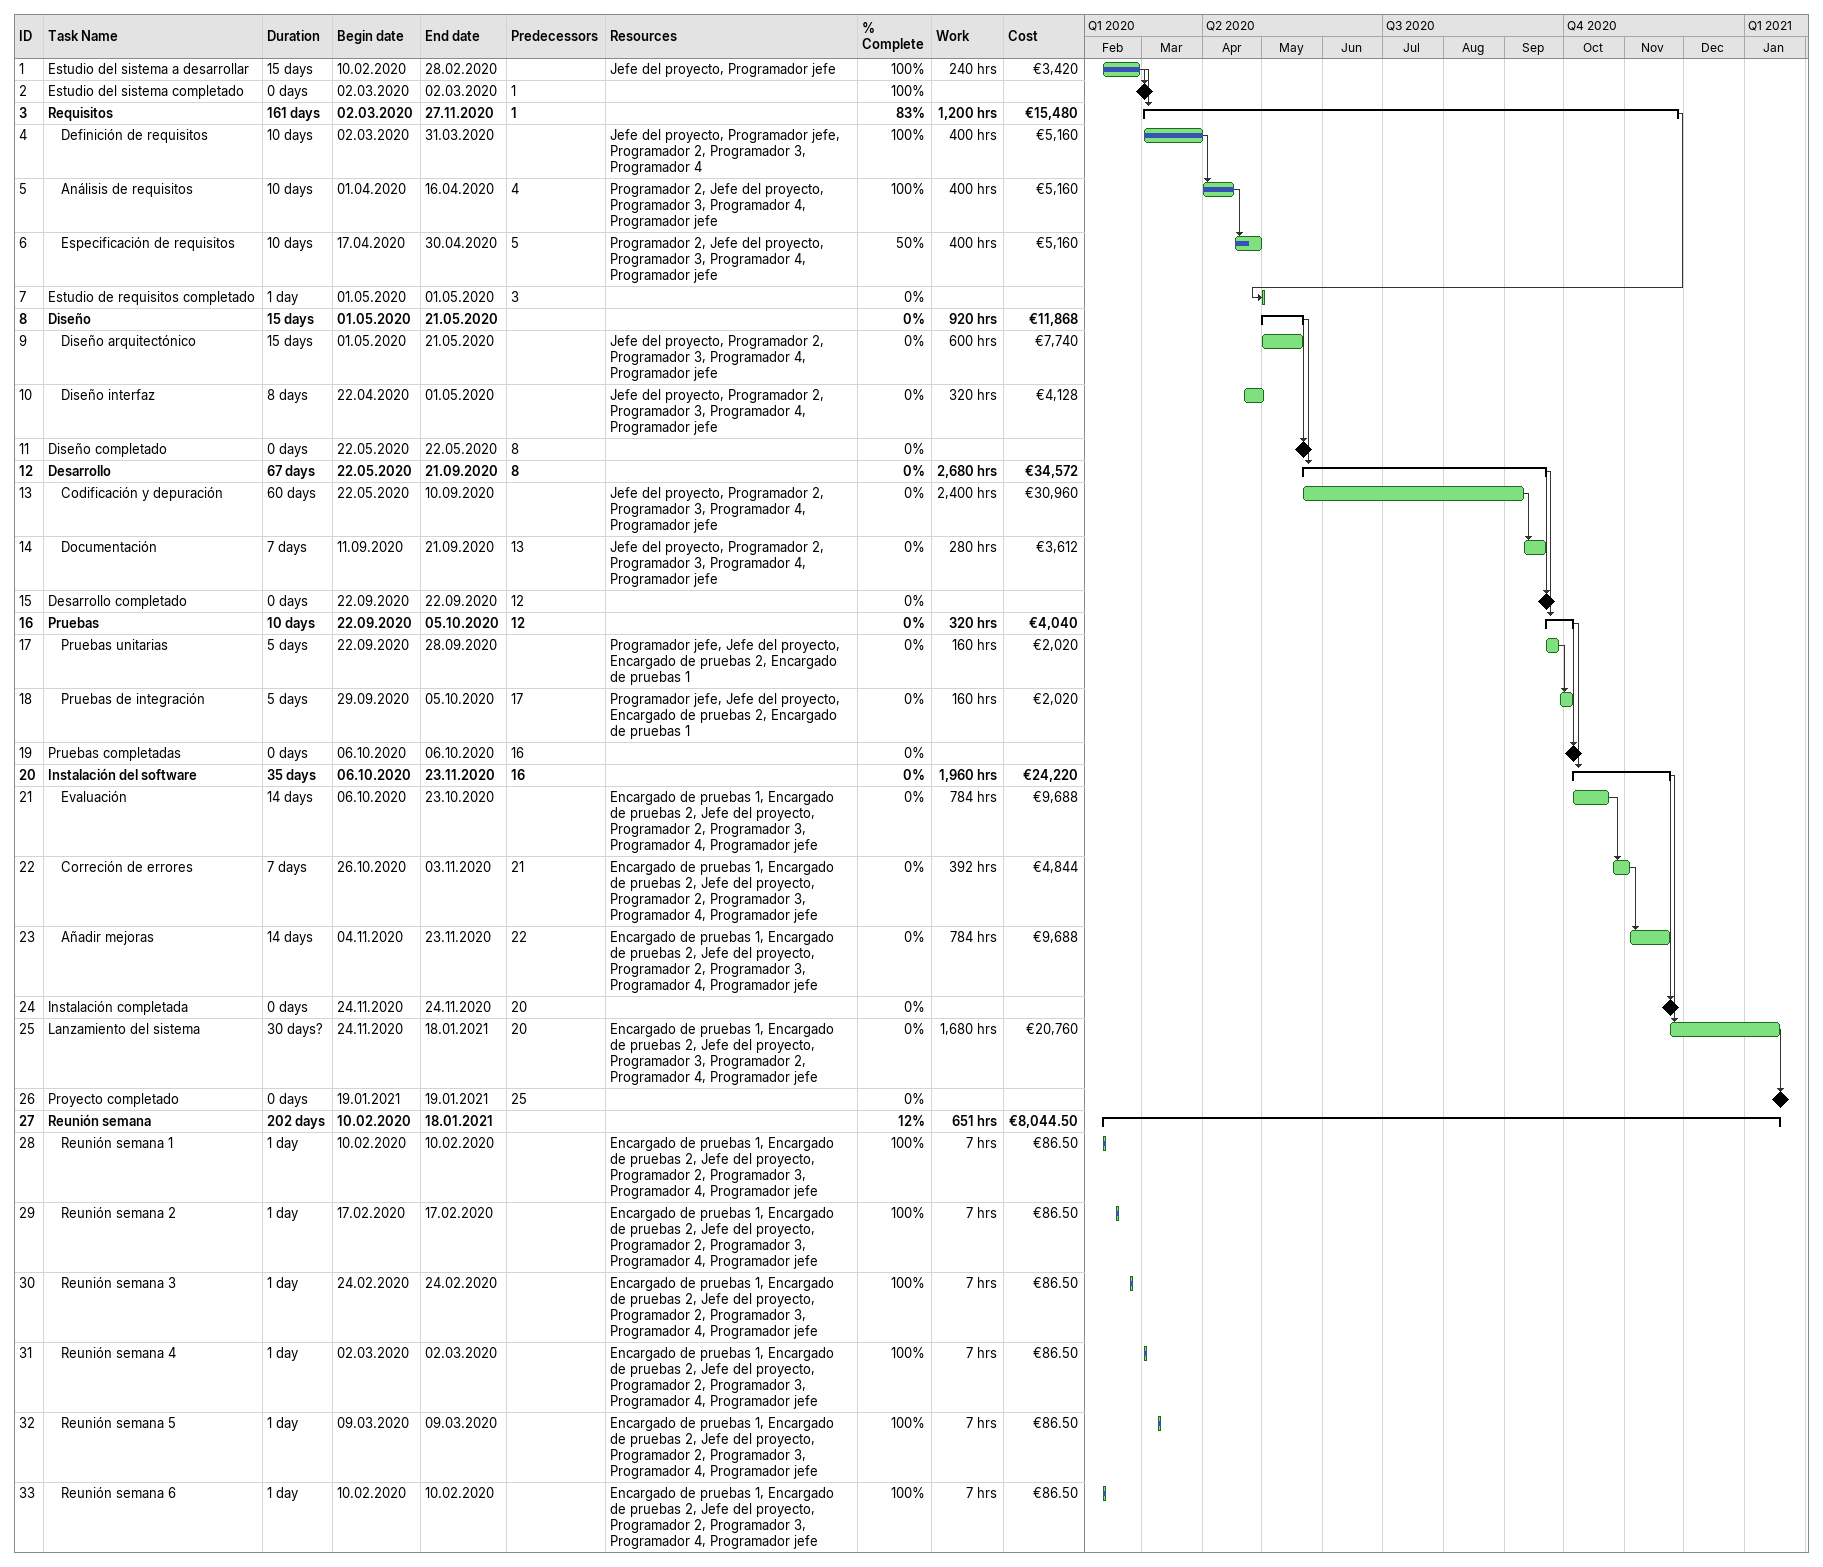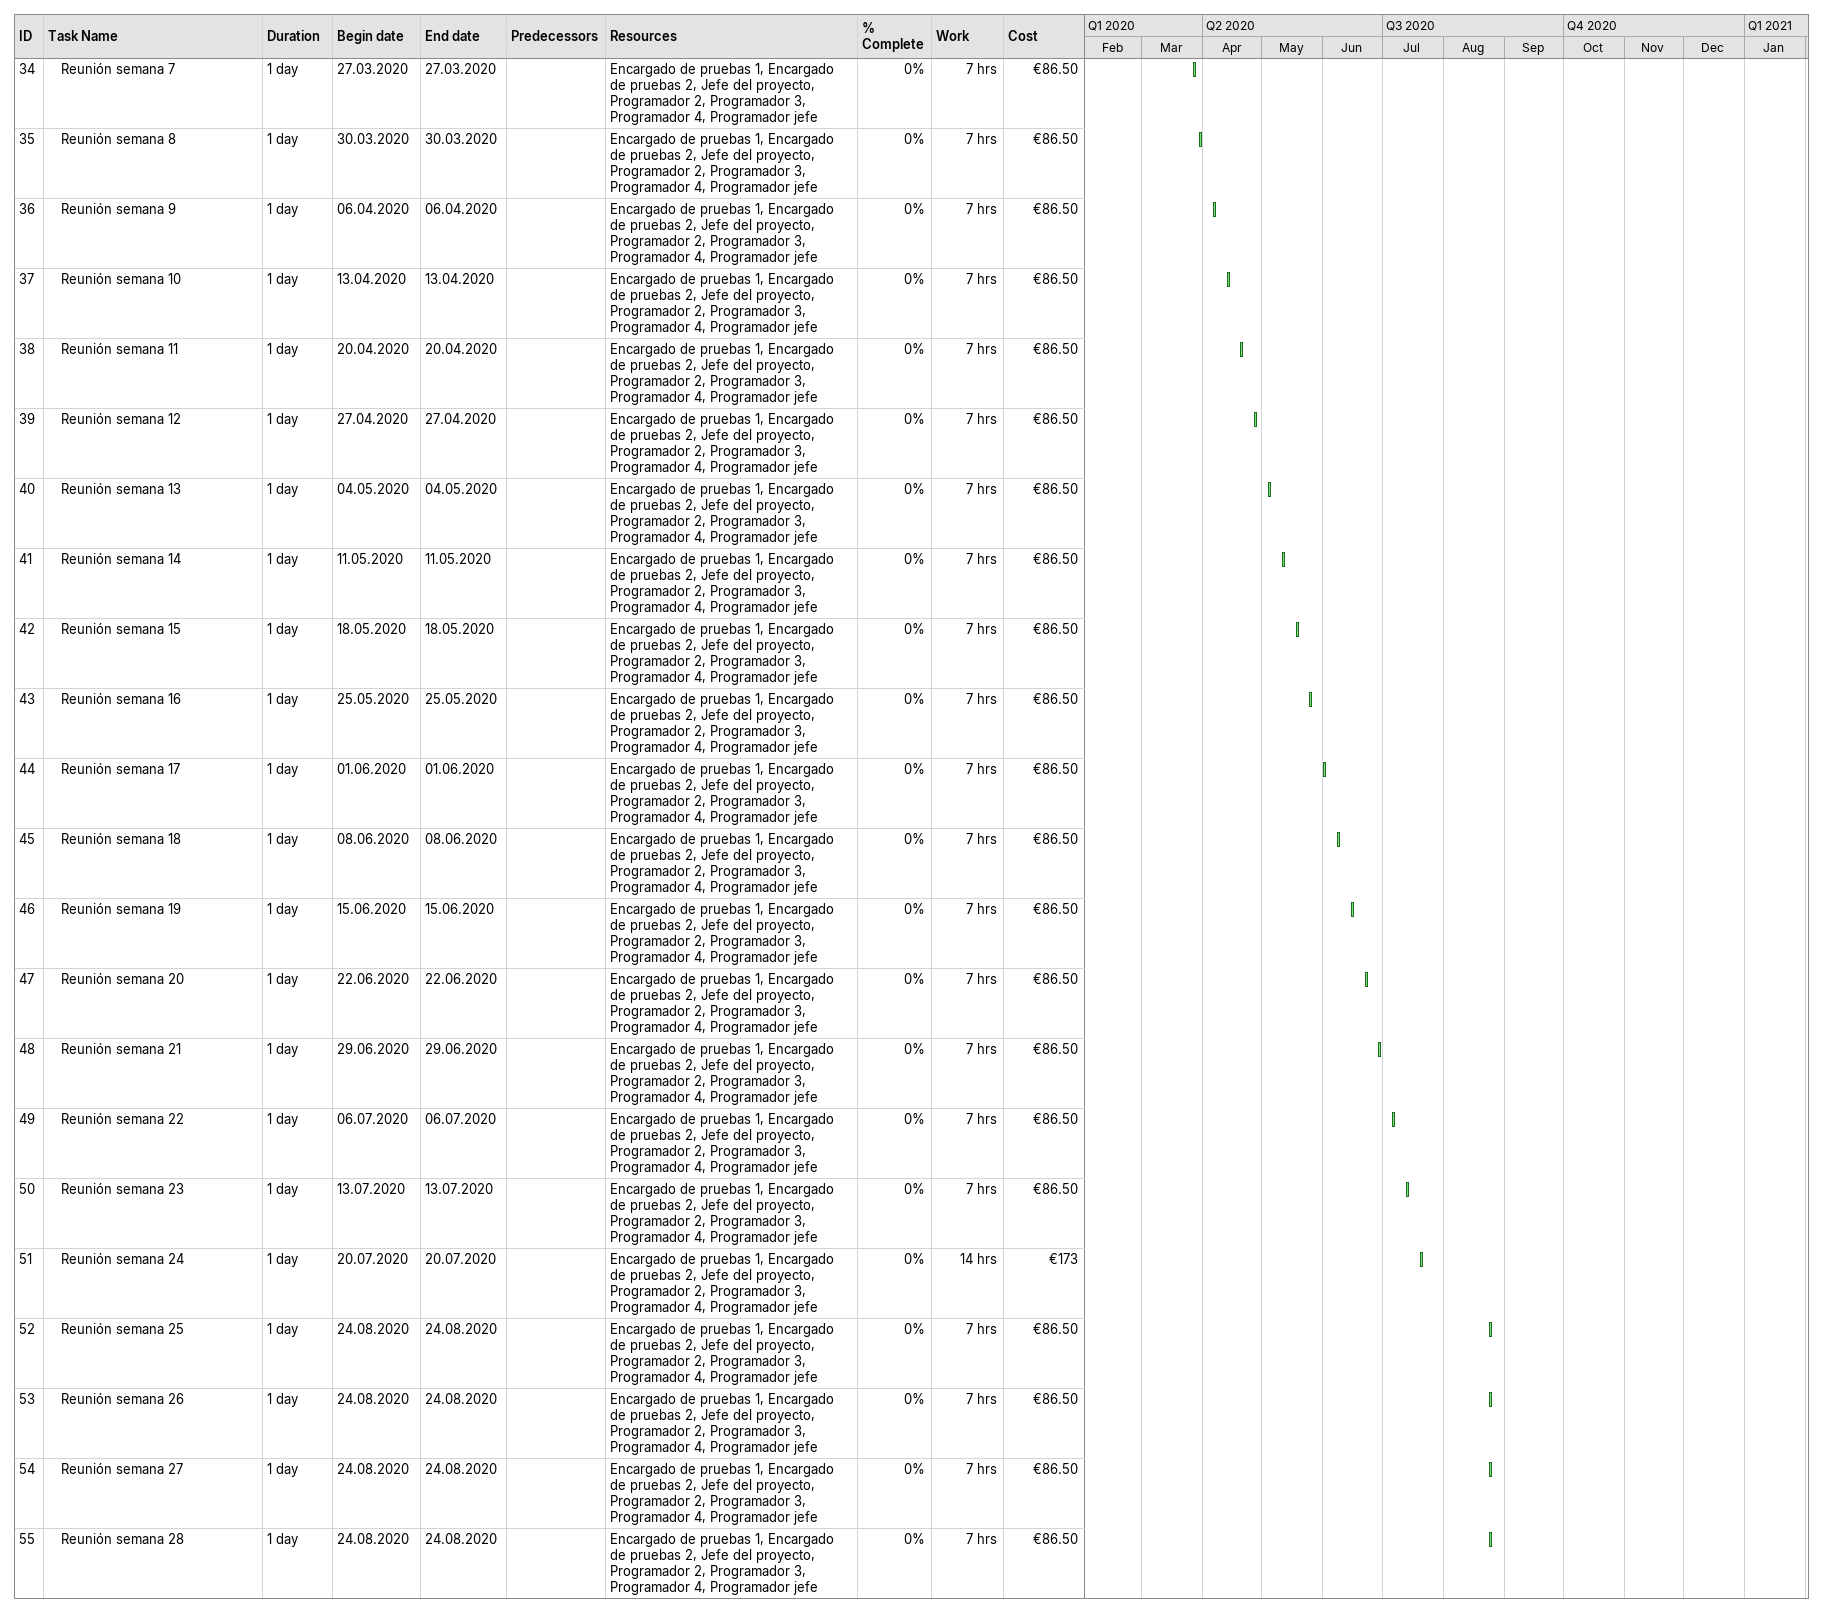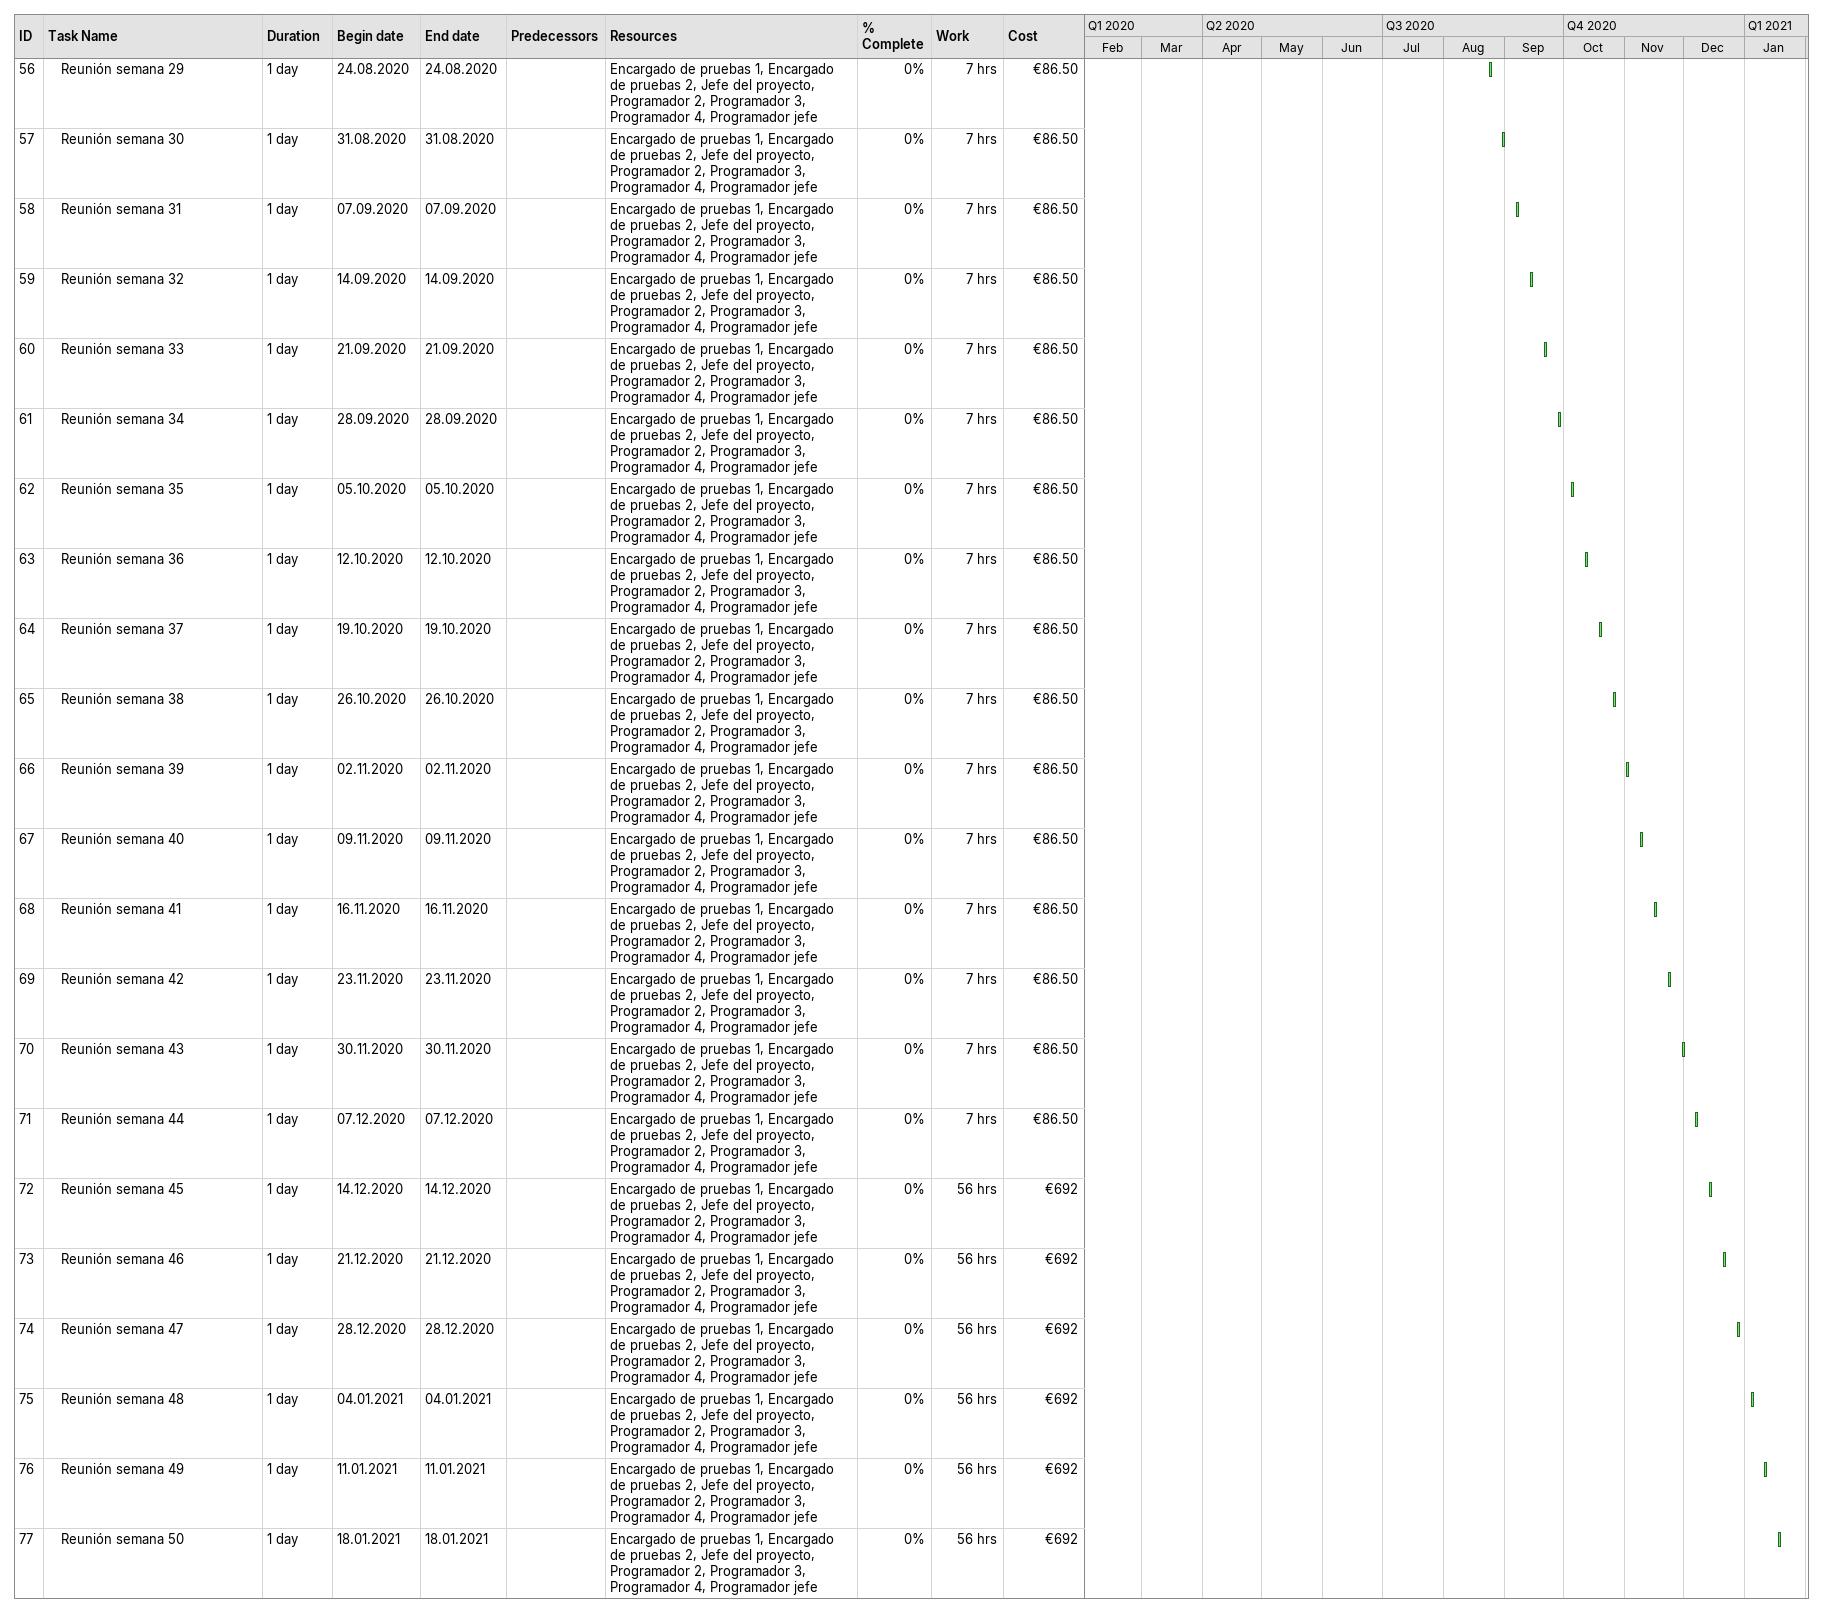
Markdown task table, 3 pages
| ID | Level | Task | Duration | Start | Finish | Predecessors | Resources | % complete | Work (h) | Cost (€) |
|---|---|---|---|---|---|---|---|---|---|---|
| 1 | 1 | Estudio del sistema a desarrollar | 15d | 2020-02-10 | 2020-02-28 |  | Jefe del proyecto, Programador jefe | 100 | 240 | 3420 |
| 2 | 1 | Estudio del sistema completado | 0d | 2020-03-02 | 2020-03-02 | 1 |  | 100 |  |  |
| 3 | 1 | **Requisitos** | 161d | 2020-03-02 | 2020-11-27 | 1 |  | 83 | 1200 | 15480 |
| 4 | 2 | Definición de requisitos | 10d | 2020-03-02 | 2020-03-31 |  | Jefe del proyecto, Programador jefe, Programador 2, Programador 3, Programador 4 | 100 | 400 | 5160 |
| 5 | 2 | Análisis de requisitos | 10d | 2020-04-01 | 2020-04-16 | 4 | Programador 2, Jefe del proyecto, Programador 3, Programador 4, Programador jefe | 100 | 400 | 5160 |
| 6 | 2 | Especificación de requisitos | 10d | 2020-04-17 | 2020-04-30 | 5 | Programador 2, Jefe del proyecto, Programador 3, Programador 4, Programador jefe | 50 | 400 | 5160 |
| 7 | 1 | Estudio de requisitos completado | 1d | 2020-05-01 | 2020-05-01 | 3 |  | 0 |  |  |
| 8 | 1 | **Diseño** | 15d | 2020-05-01 | 2020-05-21 |  |  | 0 | 920 | 11868 |
| 9 | 2 | Diseño arquitectónico | 15d | 2020-05-01 | 2020-05-21 |  | Jefe del proyecto, Programador 2, Programador 3, Programador 4, Programador jefe | 0 | 600 | 7740 |
| 10 | 2 | Diseño interfaz | 8d | 2020-04-22 | 2020-05-01 |  | Jefe del proyecto, Programador 2, Programador 3, Programador 4, Programador jefe | 0 | 320 | 4128 |
| 11 | 1 | Diseño completado | 0d | 2020-05-22 | 2020-05-22 | 8 |  | 0 |  |  |
| 12 | 1 | **Desarrollo** | 67d | 2020-05-22 | 2020-09-21 | 8 |  | 0 | 2680 | 34572 |
| 13 | 2 | Codificación y depuración | 60d | 2020-05-22 | 2020-09-10 |  | Jefe del proyecto, Programador 2, Programador 3, Programador 4, Programador jefe | 0 | 2400 | 30960 |
| 14 | 2 | Documentación | 7d | 2020-09-11 | 2020-09-21 | 13 | Jefe del proyecto, Programador 2, Programador 3, Programador 4, Programador jefe | 0 | 280 | 3612 |
| 15 | 1 | Desarrollo completado | 0d | 2020-09-22 | 2020-09-22 | 12 |  | 0 |  |  |
| 16 | 1 | **Pruebas** | 10d | 2020-09-22 | 2020-10-05 | 12 |  | 0 | 320 | 4040 |
| 17 | 2 | Pruebas unitarias | 5d | 2020-09-22 | 2020-09-28 |  | Programador jefe, Jefe del proyecto, Encargado de pruebas 2, Encargado de pruebas 1 | 0 | 160 | 2020 |
| 18 | 2 | Pruebas de integración | 5d | 2020-09-29 | 2020-10-05 | 17 | Programador jefe, Jefe del proyecto, Encargado de pruebas 2, Encargado de pruebas 1 | 0 | 160 | 2020 |
| 19 | 1 | Pruebas completadas | 0d | 2020-10-06 | 2020-10-06 | 16 |  | 0 |  |  |
| 20 | 1 | **Instalación del software** | 35d | 2020-10-06 | 2020-11-23 | 16 |  | 0 | 1960 | 24220 |
| 21 | 2 | Evaluación | 14d | 2020-10-06 | 2020-10-23 |  | Encargado de pruebas 1, Encargado de pruebas 2, Jefe del proyecto, Programador 2, Programador 3, Programador 4, Programador jefe | 0 | 784 | 9688 |
| 22 | 2 | Correción de errores | 7d | 2020-10-26 | 2020-11-03 | 21 | Encargado de pruebas 1, Encargado de pruebas 2, Jefe del proyecto, Programador 2, Programador 3, Programador 4, Programador jefe | 0 | 392 | 4844 |
| 23 | 2 | Añadir mejoras | 14d | 2020-11-04 | 2020-11-23 | 22 | Encargado de pruebas 1, Encargado de pruebas 2, Jefe del proyecto, Programador 2, Programador 3, Programador 4, Programador jefe | 0 | 784 | 9688 |
| 24 | 1 | Instalación completada | 0d | 2020-11-24 | 2020-11-24 | 20 |  | 0 |  |  |
| 25 | 1 | Lanzamiento del sistema | 30d? | 2020-11-24 | 2021-01-18 | 20 | Encargado de pruebas 1, Encargado de pruebas 2, Jefe del proyecto, Programador 3, Programador 2, Programador 4, Programador jefe | 0 | 1680 | 20760 |
| 26 | 1 | Proyecto completado | 0d | 2021-01-19 | 2021-01-19 | 25 |  | 0 |  |  |
| 27 | 1 | **Reunión semana** | 202d | 2020-02-10 | 2021-01-18 |  |  | 12 | 651 | 8044.50 |
| 28 | 2 | Reunión semana 1 | 1d | 2020-02-10 | 2020-02-10 |  | Encargado de pruebas 1, Encargado de pruebas 2, Jefe del proyecto, Programador 2, Programador 3, Programador 4, Programador jefe | 100 | 7 | 86.50 |
| 29 | 2 | Reunión semana 2 | 1d | 2020-02-17 | 2020-02-17 |  | Encargado de pruebas 1, Encargado de pruebas 2, Jefe del proyecto, Programador 2, Programador 3, Programador 4, Programador jefe | 100 | 7 | 86.50 |
| 30 | 2 | Reunión semana 3 | 1d | 2020-02-24 | 2020-02-24 |  | Encargado de pruebas 1, Encargado de pruebas 2, Jefe del proyecto, Programador 2, Programador 3, Programador 4, Programador jefe | 100 | 7 | 86.50 |
| 31 | 2 | Reunión semana 4 | 1d | 2020-03-02 | 2020-03-02 |  | Encargado de pruebas 1, Encargado de pruebas 2, Jefe del proyecto, Programador 2, Programador 3, Programador 4, Programador jefe | 100 | 7 | 86.50 |
| 32 | 2 | Reunión semana 5 | 1d | 2020-03-09 | 2020-03-09 |  | Encargado de pruebas 1, Encargado de pruebas 2, Jefe del proyecto, Programador 2, Programador 3, Programador 4, Programador jefe | 100 | 7 | 86.50 |
| 33 | 2 | Reunión semana 6 | 1d | 2020-02-10 | 2020-02-10 |  | Encargado de pruebas 1, Encargado de pruebas 2, Jefe del proyecto, Programador 2, Programador 3, Programador 4, Programador jefe | 100 | 7 | 86.50 |
| 34 | 2 | Reunión semana 7 | 1d | 2020-03-27 | 2020-03-27 |  | Encargado de pruebas 1, Encargado de pruebas 2, Jefe del proyecto, Programador 2, Programador 3, Programador 4, Programador jefe | 0 | 7 | 86.50 |
| 35 | 2 | Reunión semana 8 | 1d | 2020-03-30 | 2020-03-30 |  | Encargado de pruebas 1, Encargado de pruebas 2, Jefe del proyecto, Programador 2, Programador 3, Programador 4, Programador jefe | 0 | 7 | 86.50 |
| 36 | 2 | Reunión semana 9 | 1d | 2020-04-06 | 2020-04-06 |  | Encargado de pruebas 1, Encargado de pruebas 2, Jefe del proyecto, Programador 2, Programador 3, Programador 4, Programador jefe | 0 | 7 | 86.50 |
| 37 | 2 | Reunión semana 10 | 1d | 2020-04-13 | 2020-04-13 |  | Encargado de pruebas 1, Encargado de pruebas 2, Jefe del proyecto, Programador 2, Programador 3, Programador 4, Programador jefe | 0 | 7 | 86.50 |
| 38 | 2 | Reunión semana 11 | 1d | 2020-04-20 | 2020-04-20 |  | Encargado de pruebas 1, Encargado de pruebas 2, Jefe del proyecto, Programador 2, Programador 3, Programador 4, Programador jefe | 0 | 7 | 86.50 |
| 39 | 2 | Reunión semana 12 | 1d | 2020-04-27 | 2020-04-27 |  | Encargado de pruebas 1, Encargado de pruebas 2, Jefe del proyecto, Programador 2, Programador 3, Programador 4, Programador jefe | 0 | 7 | 86.50 |
| 40 | 2 | Reunión semana 13 | 1d | 2020-05-04 | 2020-05-04 |  | Encargado de pruebas 1, Encargado de pruebas 2, Jefe del proyecto, Programador 2, Programador 3, Programador 4, Programador jefe | 0 | 7 | 86.50 |
| 41 | 2 | Reunión semana 14 | 1d | 2020-05-11 | 2020-05-11 |  | Encargado de pruebas 1, Encargado de pruebas 2, Jefe del proyecto, Programador 2, Programador 3, Programador 4, Programador jefe | 0 | 7 | 86.50 |
| 42 | 2 | Reunión semana 15 | 1d | 2020-05-18 | 2020-05-18 |  | Encargado de pruebas 1, Encargado de pruebas 2, Jefe del proyecto, Programador 2, Programador 3, Programador 4, Programador jefe | 0 | 7 | 86.50 |
| 43 | 2 | Reunión semana 16 | 1d | 2020-05-25 | 2020-05-25 |  | Encargado de pruebas 1, Encargado de pruebas 2, Jefe del proyecto, Programador 2, Programador 3, Programador 4, Programador jefe | 0 | 7 | 86.50 |
| 44 | 2 | Reunión semana 17 | 1d | 2020-06-01 | 2020-06-01 |  | Encargado de pruebas 1, Encargado de pruebas 2, Jefe del proyecto, Programador 2, Programador 3, Programador 4, Programador jefe | 0 | 7 | 86.50 |
| 45 | 2 | Reunión semana 18 | 1d | 2020-06-08 | 2020-06-08 |  | Encargado de pruebas 1, Encargado de pruebas 2, Jefe del proyecto, Programador 2, Programador 3, Programador 4, Programador jefe | 0 | 7 | 86.50 |
| 46 | 2 | Reunión semana 19 | 1d | 2020-06-15 | 2020-06-15 |  | Encargado de pruebas 1, Encargado de pruebas 2, Jefe del proyecto, Programador 2, Programador 3, Programador 4, Programador jefe | 0 | 7 | 86.50 |
| 47 | 2 | Reunión semana 20 | 1d | 2020-06-22 | 2020-06-22 |  | Encargado de pruebas 1, Encargado de pruebas 2, Jefe del proyecto, Programador 2, Programador 3, Programador 4, Programador jefe | 0 | 7 | 86.50 |
| 48 | 2 | Reunión semana 21 | 1d | 2020-06-29 | 2020-06-29 |  | Encargado de pruebas 1, Encargado de pruebas 2, Jefe del proyecto, Programador 2, Programador 3, Programador 4, Programador jefe | 0 | 7 | 86.50 |
| 49 | 2 | Reunión semana 22 | 1d | 2020-07-06 | 2020-07-06 |  | Encargado de pruebas 1, Encargado de pruebas 2, Jefe del proyecto, Programador 2, Programador 3, Programador 4, Programador jefe | 0 | 7 | 86.50 |
| 50 | 2 | Reunión semana 23 | 1d | 2020-07-13 | 2020-07-13 |  | Encargado de pruebas 1, Encargado de pruebas 2, Jefe del proyecto, Programador 2, Programador 3, Programador 4, Programador jefe | 0 | 7 | 86.50 |
| 51 | 2 | Reunión semana 24 | 1d | 2020-07-20 | 2020-07-20 |  | Encargado de pruebas 1, Encargado de pruebas 2, Jefe del proyecto, Programador 2, Programador 3, Programador 4, Programador jefe | 0 | 14 | 173 |
| 52 | 2 | Reunión semana 25 | 1d | 2020-08-24 | 2020-08-24 |  | Encargado de pruebas 1, Encargado de pruebas 2, Jefe del proyecto, Programador 2, Programador 3, Programador 4, Programador jefe | 0 | 7 | 86.50 |
| 53 | 2 | Reunión semana 26 | 1d | 2020-08-24 | 2020-08-24 |  | Encargado de pruebas 1, Encargado de pruebas 2, Jefe del proyecto, Programador 2, Programador 3, Programador 4, Programador jefe | 0 | 7 | 86.50 |
| 54 | 2 | Reunión semana 27 | 1d | 2020-08-24 | 2020-08-24 |  | Encargado de pruebas 1, Encargado de pruebas 2, Jefe del proyecto, Programador 2, Programador 3, Programador 4, Programador jefe | 0 | 7 | 86.50 |
| 55 | 2 | Reunión semana 28 | 1d | 2020-08-24 | 2020-08-24 |  | Encargado de pruebas 1, Encargado de pruebas 2, Jefe del proyecto, Programador 2, Programador 3, Programador 4, Programador jefe | 0 | 7 | 86.50 |
| 56 | 2 | Reunión semana 29 | 1d | 2020-08-24 | 2020-08-24 |  | Encargado de pruebas 1, Encargado de pruebas 2, Jefe del proyecto, Programador 2, Programador 3, Programador 4, Programador jefe | 0 | 7 | 86.50 |
| 57 | 2 | Reunión semana 30 | 1d | 2020-08-31 | 2020-08-31 |  | Encargado de pruebas 1, Encargado de pruebas 2, Jefe del proyecto, Programador 2, Programador 3, Programador 4, Programador jefe | 0 | 7 | 86.50 |
| 58 | 2 | Reunión semana 31 | 1d | 2020-09-07 | 2020-09-07 |  | Encargado de pruebas 1, Encargado de pruebas 2, Jefe del proyecto, Programador 2, Programador 3, Programador 4, Programador jefe | 0 | 7 | 86.50 |
| 59 | 2 | Reunión semana 32 | 1d | 2020-09-14 | 2020-09-14 |  | Encargado de pruebas 1, Encargado de pruebas 2, Jefe del proyecto, Programador 2, Programador 3, Programador 4, Programador jefe | 0 | 7 | 86.50 |
| 60 | 2 | Reunión semana 33 | 1d | 2020-09-21 | 2020-09-21 |  | Encargado de pruebas 1, Encargado de pruebas 2, Jefe del proyecto, Programador 2, Programador 3, Programador 4, Programador jefe | 0 | 7 | 86.50 |
| 61 | 2 | Reunión semana 34 | 1d | 2020-09-28 | 2020-09-28 |  | Encargado de pruebas 1, Encargado de pruebas 2, Jefe del proyecto, Programador 2, Programador 3, Programador 4, Programador jefe | 0 | 7 | 86.50 |
| 62 | 2 | Reunión semana 35 | 1d | 2020-10-05 | 2020-10-05 |  | Encargado de pruebas 1, Encargado de pruebas 2, Jefe del proyecto, Programador 2, Programador 3, Programador 4, Programador jefe | 0 | 7 | 86.50 |
| 63 | 2 | Reunión semana 36 | 1d | 2020-10-12 | 2020-10-12 |  | Encargado de pruebas 1, Encargado de pruebas 2, Jefe del proyecto, Programador 2, Programador 3, Programador 4, Programador jefe | 0 | 7 | 86.50 |
| 64 | 2 | Reunión semana 37 | 1d | 2020-10-19 | 2020-10-19 |  | Encargado de pruebas 1, Encargado de pruebas 2, Jefe del proyecto, Programador 2, Programador 3, Programador 4, Programador jefe | 0 | 7 | 86.50 |
| 65 | 2 | Reunión semana 38 | 1d | 2020-10-26 | 2020-10-26 |  | Encargado de pruebas 1, Encargado de pruebas 2, Jefe del proyecto, Programador 2, Programador 3, Programador 4, Programador jefe | 0 | 7 | 86.50 |
| 66 | 2 | Reunión semana 39 | 1d | 2020-11-02 | 2020-11-02 |  | Encargado de pruebas 1, Encargado de pruebas 2, Jefe del proyecto, Programador 2, Programador 3, Programador 4, Programador jefe | 0 | 7 | 86.50 |
| 67 | 2 | Reunión semana 40 | 1d | 2020-11-09 | 2020-11-09 |  | Encargado de pruebas 1, Encargado de pruebas 2, Jefe del proyecto, Programador 2, Programador 3, Programador 4, Programador jefe | 0 | 7 | 86.50 |
| 68 | 2 | Reunión semana 41 | 1d | 2020-11-16 | 2020-11-16 |  | Encargado de pruebas 1, Encargado de pruebas 2, Jefe del proyecto, Programador 2, Programador 3, Programador 4, Programador jefe | 0 | 7 | 86.50 |
| 69 | 2 | Reunión semana 42 | 1d | 2020-11-23 | 2020-11-23 |  | Encargado de pruebas 1, Encargado de pruebas 2, Jefe del proyecto, Programador 2, Programador 3, Programador 4, Programador jefe | 0 | 7 | 86.50 |
| 70 | 2 | Reunión semana 43 | 1d | 2020-11-30 | 2020-11-30 |  | Encargado de pruebas 1, Encargado de pruebas 2, Jefe del proyecto, Programador 2, Programador 3, Programador 4, Programador jefe | 0 | 7 | 86.50 |
| 71 | 2 | Reunión semana 44 | 1d | 2020-12-07 | 2020-12-07 |  | Encargado de pruebas 1, Encargado de pruebas 2, Jefe del proyecto, Programador 2, Programador 3, Programador 4, Programador jefe | 0 | 7 | 86.50 |
| 72 | 2 | Reunión semana 45 | 1d | 2020-12-14 | 2020-12-14 |  | Encargado de pruebas 1, Encargado de pruebas 2, Jefe del proyecto, Programador 2, Programador 3, Programador 4, Programador jefe | 0 | 56 | 692 |
| 73 | 2 | Reunión semana 46 | 1d | 2020-12-21 | 2020-12-21 |  | Encargado de pruebas 1, Encargado de pruebas 2, Jefe del proyecto, Programador 2, Programador 3, Programador 4, Programador jefe | 0 | 56 | 692 |
| 74 | 2 | Reunión semana 47 | 1d | 2020-12-28 | 2020-12-28 |  | Encargado de pruebas 1, Encargado de pruebas 2, Jefe del proyecto, Programador 2, Programador 3, Programador 4, Programador jefe | 0 | 56 | 692 |
| 75 | 2 | Reunión semana 48 | 1d | 2021-01-04 | 2021-01-04 |  | Encargado de pruebas 1, Encargado de pruebas 2, Jefe del proyecto, Programador 2, Programador 3, Programador 4, Programador jefe | 0 | 56 | 692 |
| 76 | 2 | Reunión semana 49 | 1d | 2021-01-11 | 2021-01-11 |  | Encargado de pruebas 1, Encargado de pruebas 2, Jefe del proyecto, Programador 2, Programador 3, Programador 4, Programador jefe | 0 | 56 | 692 |
| 77 | 2 | Reunión semana 50 | 1d | 2021-01-18 | 2021-01-18 |  | Encargado de pruebas 1, Encargado de pruebas 2, Jefe del proyecto, Programador 2, Programador 3, Programador 4, Programador jefe | 0 | 56 | 692 |
